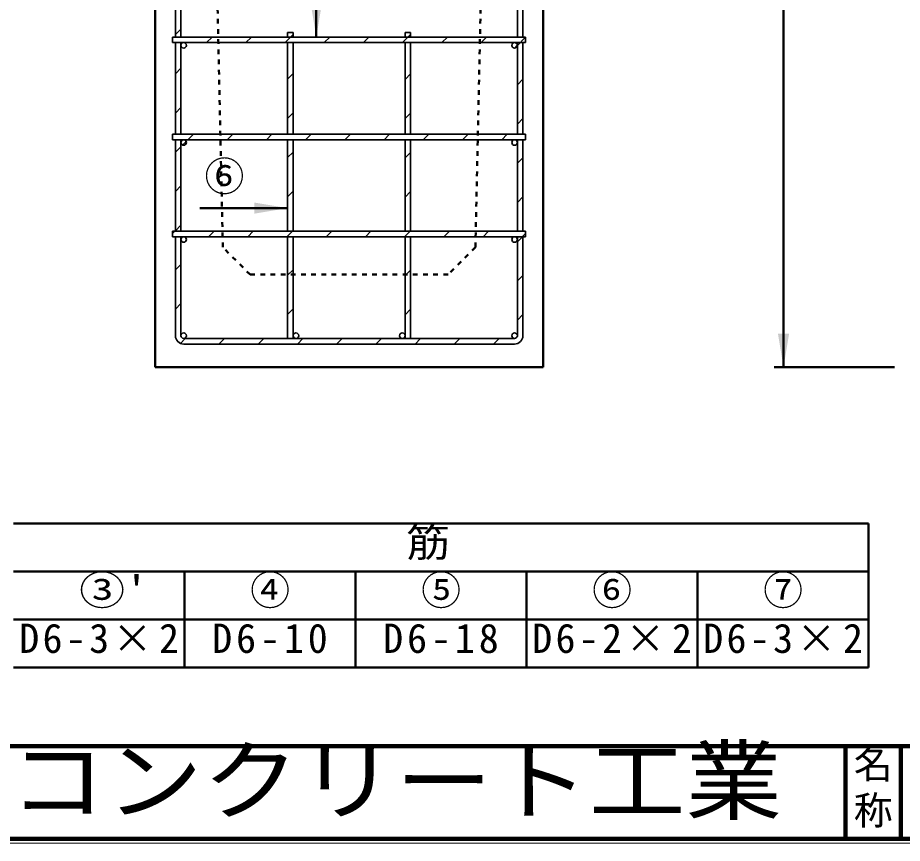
# Model space of a CAD drawing. Units: millimetres, scale not verified. Extents: x 100 to 4105, y 100 to 2870.
# Drawn here: x 1024 to 1981, y 100 to 993 of the extents above; entities that cross this region are included whole.
import ezdxf
from ezdxf.enums import TextEntityAlignment as Align

# ---------------------------------------------------------------- set-up
doc = ezdxf.new("R2010")
doc.units = ezdxf.units.MM
doc.header["$LTSCALE"] = 5
doc.linetypes.add('USER2', pattern=[2.2, 1, -1.2])
doc.layers.add('V-nasSTD', color=7, linetype='Continuous', lineweight=35)
doc.styles.add('ＭＳ ゴシック', font='')
doc.styles.get('ＭＳ ゴシック').set_extended_font_data('MS Gothic')

msp = doc.modelspace()

# ---------------------------------------------------------------- hatches: boundary and pattern name
at = {"layer": 'V-nasSTD'}
for points in [[(1341.469, 1008.045), (1347.469, 972.045), (1353.469, 1008.045)], [(1280.469, 781.045), (1316.469, 787.045), (1280.469, 793.045)], [(1846.969, 651.045), (1852.969, 615.045), (1858.969, 651.045)]]:
    msp.add_hatch(color=256, dxfattribs=at).paths.add_polyline_path(points)

# ---------------------------------------------------------------- linework, layer by layer
at = {"layer": 'V-nasSTD', "lineweight": 50}
for p, q in [((1852.969, 615.045), (1852.969, 1455.045)), ((1172.969, 1443.045), (1172.969, 615.045)), ((1592.969, 1443.045), (1592.969, 615.045)), ((1347.469, 1072.045), (1347.469, 972.045)), ((1221.469, 787.045), (1316.469, 787.045)), ((1172.969, 615.045), (1592.969, 615.045)), ((1972.969, 615.045), (1842.969, 615.045)), ((1205, 446), (1020, 446)), ((1390, 446), (1205, 446)), ((1575, 446), (1390, 446)), ((1760, 446), (1575, 446)), ((1945, 446), (1760, 446)), ((1945, 394), (1945, 446)), ((1020, 394), (1205, 394)), ((1390, 394), (1205, 394)), ((1205, 342), (1205, 394)), ((1390, 342), (1390, 394)), ((1390, 394), (1575, 394)), ((1390, 342), (1390, 394)), ((1390, 394), (1390, 342)), ((1575, 342), (1575, 394)), ((1575, 342), (1575, 394)), ((1575, 394), (1760, 394)), ((1575, 342), (1575, 394)), ((1575, 394), (1575, 342)), ((1760, 342), (1760, 394)), ((1760, 394), (1945, 394)), ((1760, 342), (1760, 394)), ((1760, 394), (1760, 342)), ((1945, 342), (1945, 394)), ((1020, 342), (1205, 342)), ((1205, 342), (1390, 342)), ((1205, 290), (1205, 342)), ((1390, 290), (1390, 342)), ((1390, 342), (1575, 342)), ((1390, 290), (1390, 342)), ((1390, 342), (1390, 290)), ((1575, 290), (1575, 342)), ((1575, 290), (1575, 342)), ((1575, 342), (1760, 342)), ((1575, 290), (1575, 342)), ((1575, 342), (1575, 290)), ((1760, 290), (1760, 342)), ((1760, 342), (1945, 342)), ((1760, 290), (1760, 342)), ((1760, 342), (1760, 290)), ((1945, 290), (1945, 342)), ((1020, 290), (1205, 290)), ((1205, 290), (1390, 290)), ((1390, 290), (1575, 290)), ((1575, 290), (1760, 290)), ((1760, 290), (1945, 290))]:
    msp.add_line(p, q, dxfattribs=at)
at = {"layer": 'V-nasSTD'}
for p, q in [((1194.969, 1433.045), (1194.969, 972.045)), ((1200.969, 972.045), (1200.969, 1433.045)), ((1564.969, 972.045), (1564.969, 1433.045)), ((1570.969, 1433.045), (1570.969, 972.045)), ((1570.969, 972.045), (1570.969, 1308.045)), ((1194.969, 1250.893), (1194.969, 972.045)), ((1200.969, 972.045), (1200.969, 1078.045)), ((1564.969, 1078.045), (1564.969, 972.045)), ((1194.969, 974.679), (1200.969, 980.679)), ((1316.469, 977.045), (1322.469, 977.045)), ((1316.469, 977.045), (1316.469, 972.045)), ((1322.469, 977.045), (1316.469, 977.045)), ((1316.469, 977.045), (1316.469, 972.045)), ((1322.469, 972.045), (1322.469, 977.045)), ((1322.469, 972.045), (1322.469, 977.045)), ((1443.469, 977.045), (1449.469, 977.045)), ((1443.469, 977.045), (1443.469, 972.045)), ((1449.469, 977.045), (1443.469, 977.045)), ((1443.469, 977.045), (1443.469, 972.045)), ((1449.469, 972.045), (1449.469, 977.045)), ((1449.469, 972.045), (1449.469, 977.045)), ((1191.969, 972.045), (1191.969, 966.045)), ((1191.969, 972.045), (1191.969, 966.045)), ((1191.969, 972.045), (1573.969, 972.045)), ((1191.969, 971.679), (1192.335, 972.045)), ((1194.969, 972.045), (1191.969, 972.045)), ((1191.969, 972.045), (1191.969, 966.045)), ((1242.493, 972.045), (1200.969, 972.045)), ((1228.761, 966.045), (1234.761, 972.045)), ((1316.469, 972.045), (1242.493, 972.045)), ((1271.187, 966.045), (1277.187, 972.045)), ((1313.614, 966.045), (1322.469, 974.9)), ((1347.469, 972.045), (1322.469, 972.045)), ((1443.469, 972.045), (1347.469, 972.045)), ((1356.04, 966.045), (1362.04, 972.045)), ((1398.467, 966.045), (1404.467, 972.045)), ((1440.893, 966.045), (1449.469, 974.621)), ((1449.469, 972.045), (1443.469, 972.045)), ((1523.445, 972.045), (1449.469, 972.045)), ((1483.32, 966.045), (1489.32, 972.045)), ((1564.969, 972.045), (1523.445, 972.045)), ((1525.746, 966.045), (1531.746, 972.045)), ((1564.969, 962.842), (1573.969, 971.842)), ((1573.969, 972.045), (1570.969, 972.045)), ((1573.969, 972.045), (1573.969, 966.045)), ((1573.969, 966.045), (1573.969, 972.045)), ((1573.969, 966.045), (1191.969, 966.045)), ((1191.969, 966.045), (1194.969, 966.045)), ((1194.969, 966.045), (1194.969, 867.045)), ((1194.969, 966.045), (1194.969, 867.045)), ((1200.969, 867.045), (1200.969, 966.045)), ((1200.969, 963.045), (1200.969, 966.045)), ((1200.969, 966.045), (1203.969, 966.045)), ((1200.969, 867.045), (1200.969, 963.045)), ((1203.969, 966.045), (1242.612, 966.045)), ((1242.612, 966.045), (1316.469, 966.045)), ((1316.469, 867.045), (1316.469, 966.045)), ((1316.469, 966.045), (1316.469, 867.045)), ((1322.469, 966.045), (1322.469, 867.045)), ((1443.469, 966.045), (1322.469, 966.045)), ((1322.469, 966.045), (1322.469, 867.045)), ((1443.469, 867.045), (1443.469, 966.045)), ((1443.469, 867.045), (1443.469, 966.045)), ((1449.469, 966.045), (1449.469, 867.045)), ((1523.327, 966.045), (1449.469, 966.045)), ((1449.469, 966.045), (1449.469, 867.045)), ((1561.969, 966.045), (1523.327, 966.045)), ((1564.969, 966.045), (1561.969, 966.045)), ((1562.18, 960.052), (1564.962, 962.834)), ((1564.969, 867.045), (1564.969, 966.045)), ((1564.969, 963.045), (1564.969, 966.045)), ((1564.969, 867.045), (1564.969, 963.045)), ((1570.969, 966.045), (1570.969, 867.045)), ((1570.969, 867.045), (1570.969, 966.045)), ((1570.969, 966.045), (1573.969, 966.045)), ((1194.969, 932.253), (1200.969, 938.253)), ((1316.469, 926.474), (1322.469, 932.474)), ((1443.469, 926.195), (1449.469, 932.195)), ((1564.969, 920.415), (1570.969, 926.415)), ((1194.969, 889.827), (1200.969, 895.827)), ((1316.469, 884.047), (1322.469, 890.047)), ((1443.469, 883.768), (1449.469, 889.768)), ((1564.969, 877.989), (1570.969, 883.989)), ((1191.969, 867.045), (1191.969, 861.045)), ((1191.969, 867.045), (1573.969, 867.045)), ((1194.969, 867.045), (1191.969, 867.045)), ((1191.969, 867.045), (1191.969, 861.045)), ((1244.564, 867.045), (1200.969, 867.045)), ((1208.614, 861.045), (1214.614, 867.045)), ((1316.469, 867.045), (1244.564, 867.045)), ((1251.04, 861.045), (1257.04, 867.045)), ((1293.467, 861.045), (1299.467, 867.045)), ((1322.469, 867.045), (1443.469, 867.045)), ((1335.893, 861.045), (1341.893, 867.045)), ((1378.32, 861.045), (1384.32, 867.045)), ((1420.746, 861.045), (1426.746, 867.045)), ((1449.469, 867.045), (1521.375, 867.045)), ((1463.172, 861.045), (1469.172, 867.045)), ((1505.599, 861.045), (1511.599, 867.045)), ((1521.375, 867.045), (1564.969, 867.045)), ((1548.025, 861.045), (1554.025, 867.045)), ((1573.969, 867.045), (1570.969, 867.045)), ((1573.969, 867.045), (1573.969, 861.045)), ((1573.969, 861.045), (1573.969, 867.045)), ((1573.969, 861.045), (1573.969, 867.045)), ((1573.969, 861.045), (1191.969, 861.045)), ((1191.969, 861.045), (1194.969, 861.045)), ((1194.969, 762.045), (1194.969, 861.045)), ((1194.969, 861.045), (1194.969, 762.045)), ((1194.969, 847.4), (1200.969, 853.4)), ((1200.969, 861.045), (1200.969, 762.045)), ((1203.969, 861.045), (1200.969, 861.045)), ((1200.969, 861.045), (1200.969, 858.045)), ((1200.969, 858.045), (1200.969, 762.045)), ((1202.836, 855.267), (1206.747, 859.178)), ((1244.682, 861.045), (1203.969, 861.045)), ((1316.469, 861.045), (1244.682, 861.045)), ((1316.469, 762.045), (1316.469, 861.045)), ((1316.469, 787.045), (1316.469, 861.045)), ((1322.469, 861.045), (1322.469, 762.045)), ((1443.469, 861.045), (1322.469, 861.045)), ((1322.469, 861.045), (1322.469, 762.045)), ((1443.469, 762.045), (1443.469, 861.045)), ((1443.469, 762.045), (1443.469, 861.045)), ((1449.469, 861.045), (1449.469, 762.045)), ((1521.257, 861.045), (1449.469, 861.045)), ((1449.469, 861.045), (1449.469, 762.045)), ((1561.969, 861.045), (1521.257, 861.045)), ((1564.969, 861.045), (1561.969, 861.045)), ((1564.969, 762.045), (1564.969, 861.045)), ((1564.969, 858.045), (1564.969, 861.045)), ((1564.969, 762.045), (1564.969, 858.045)), ((1570.969, 861.045), (1570.969, 762.045)), ((1570.969, 762.045), (1570.969, 861.045)), ((1570.969, 861.045), (1573.969, 861.045)), ((1316.469, 841.621), (1322.469, 847.621)), ((1443.469, 841.342), (1449.469, 847.342)), ((1564.969, 835.563), (1570.969, 841.563)), ((1194.969, 804.974), (1200.969, 810.974)), ((1316.469, 799.195), (1322.469, 805.195)), ((1443.469, 798.915), (1449.469, 804.915)), ((1564.969, 793.136), (1570.969, 799.136)), ((1316.469, 762.045), (1316.469, 787.045)), ((1194.969, 762.547), (1200.969, 768.547)), ((1191.969, 762.045), (1191.969, 756.045)), ((1191.969, 762.045), (1573.969, 762.045)), ((1191.969, 759.547), (1194.467, 762.045)), ((1194.969, 762.045), (1191.969, 762.045)), ((1191.969, 762.045), (1191.969, 756.045)), ((1200.969, 762.045), (1246.634, 762.045)), ((1230.893, 756.045), (1236.893, 762.045)), ((1246.634, 762.045), (1316.469, 762.045)), ((1273.32, 756.045), (1279.32, 762.045)), ((1315.746, 756.045), (1322.469, 762.768)), ((1322.469, 762.045), (1443.469, 762.045)), ((1358.172, 756.045), (1364.172, 762.045)), ((1400.599, 756.045), (1406.599, 762.045)), ((1443.025, 756.045), (1449.469, 762.489)), ((1449.469, 762.045), (1519.305, 762.045)), ((1485.452, 756.045), (1491.452, 762.045)), ((1519.305, 762.045), (1564.969, 762.045)), ((1527.878, 756.045), (1533.878, 762.045)), ((1564.969, 750.71), (1573.969, 759.71)), ((1573.969, 762.045), (1570.969, 762.045)), ((1573.969, 762.045), (1573.969, 756.045)), ((1573.969, 756.045), (1573.969, 762.045)), ((1573.969, 756.045), (1191.969, 756.045)), ((1191.969, 756.045), (1194.969, 756.045)), ((1194.969, 756.045), (1194.969, 649.045)), ((1194.969, 756.045), (1194.969, 649.045)), ((1200.969, 756.045), (1200.969, 649.045)), ((1203.969, 756.045), (1200.969, 756.045)), ((1200.969, 756.045), (1200.969, 753.045)), ((1200.969, 753.045), (1200.969, 649.045)), ((1246.752, 756.045), (1203.969, 756.045)), ((1316.469, 756.045), (1246.752, 756.045)), ((1316.469, 646.045), (1316.469, 756.045)), ((1316.469, 715.045), (1316.469, 756.045)), ((1322.469, 646.045), (1322.469, 756.045)), ((1443.469, 756.045), (1322.469, 756.045)), ((1322.469, 756.045), (1322.469, 715.045)), ((1443.469, 646.045), (1443.469, 756.045)), ((1443.469, 715.045), (1443.469, 756.045)), ((1449.469, 756.045), (1449.469, 646.045)), ((1519.186, 756.045), (1449.469, 756.045)), ((1449.469, 756.045), (1449.469, 715.045)), ((1561.969, 756.045), (1519.186, 756.045)), ((1564.969, 756.045), (1561.969, 756.045)), ((1564.969, 649.045), (1564.969, 756.045)), ((1564.969, 753.045), (1564.969, 756.045)), ((1564.969, 649.045), (1564.969, 753.045)), ((1570.969, 756.045), (1570.969, 649.045)), ((1570.969, 649.045), (1570.969, 756.045)), ((1570.969, 756.045), (1573.969, 756.045)), ((1194.969, 720.121), (1200.969, 726.121)), ((1316.469, 714.342), (1322.469, 720.342)), ((1443.469, 714.063), (1449.469, 720.063)), ((1316.469, 646.045), (1316.469, 715.045)), ((1322.469, 715.045), (1322.469, 649.045)), ((1443.469, 649.045), (1443.469, 715.045)), ((1449.469, 715.045), (1449.469, 646.045)), ((1564.969, 708.283), (1570.969, 714.283)), ((1194.969, 677.695), (1200.969, 683.695)), ((1316.469, 671.915), (1322.469, 677.915)), ((1443.469, 671.636), (1449.469, 677.636)), ((1564.969, 665.857), (1570.969, 671.857)), ((1200.459, 640.758), (1205.746, 646.045)), ((1203.969, 646.045), (1561.969, 646.045)), ((1203.969, 646.045), (1316.469, 646.045)), ((1242.172, 640.045), (1248.172, 646.045)), ((1284.599, 640.045), (1290.599, 646.045)), ((1322.469, 649.045), (1322.469, 646.045)), ((1322.469, 646.045), (1325.469, 646.045)), ((1325.469, 646.045), (1440.469, 646.045)), ((1327.025, 640.045), (1333.025, 646.045)), ((1369.452, 640.045), (1375.452, 646.045)), ((1411.878, 640.045), (1417.878, 646.045)), ((1440.469, 646.045), (1443.469, 646.045)), ((1443.469, 646.045), (1443.469, 649.045)), ((1449.469, 646.045), (1561.969, 646.045)), ((1454.304, 640.045), (1460.304, 646.045)), ((1496.731, 640.045), (1502.731, 646.045)), ((1539.157, 640.045), (1545.157, 646.045)), ((1203.969, 640.045), (1561.969, 640.045)), ((1203.969, 640.045), (1561.969, 640.045))]:
    msp.add_line(p, q, dxfattribs=at)
at = {"layer": 'V-nasSTD', "linetype": 'USER2', "lineweight": 50}
for p, q in [((1246.321, 744.693), (1237.965, 1126.654)), ((1519.618, 744.693), (1527.973, 1126.654)), ((1275.969, 715.045), (1246.321, 744.693)), ((1519.618, 744.693), (1489.969, 715.045)), ((1275.969, 715.045), (1489.969, 715.045))]:
    msp.add_line(p, q, dxfattribs=at)
at = {"layer": 'V-nasSTD', "lineweight": 100}
for p, q in [((105, 205), (4100, 205)), ((1920, 205), (1920, 105)), ((1980, 205), (1980, 105)), ((105, 105), (4100, 105))]:
    msp.add_line(p, q, dxfattribs=at)
at = {"layer": 'V-nasSTD', "lineweight": 13}
msp.add_lwpolyline([(100, 100), (100, 2870), (4105, 2870), (4105, 100)], close=True, dxfattribs=at)
at = {"layer": 'V-nasSTD'}
for centre in [(1203.969, 963.045), (1561.969, 963.045), (1203.969, 858.045), (1561.969, 858.045), (1203.969, 753.045), (1561.969, 753.045), (1203.969, 649.045), (1325.469, 649.045), (1440.469, 649.045), (1561.969, 649.045)]:
    msp.add_circle(centre, 3, dxfattribs=at)
for centre, radius, start, end in [((1203.969, 963.045), 3, 90, 180), ((1203.969, 963.045), 3, 180, 90), ((1561.969, 963.045), 3, 90, 0), ((1561.969, 963.045), 3, 0, 90), ((1203.969, 858.045), 3, 90, 180), ((1203.969, 858.045), 3, 180, 90), ((1561.969, 858.045), 3, 90, 0), ((1561.969, 858.045), 3, 0, 90), ((1203.969, 753.045), 3, 90, 180), ((1203.969, 753.045), 3, 180, 90), ((1561.969, 753.045), 3, 90, 0), ((1561.969, 753.045), 3, 0, 90), ((1203.969, 649.045), 3, 270, 180), ((1325.469, 649.045), 3, 270, 180), ((1440.469, 649.045), 3, 0, 270), ((1561.969, 649.045), 3, 0, 270), ((1203.969, 649.045), 9, 180, 270), ((1203.969, 649.045), 9, 180, 270), ((1203.969, 649.045), 3, 180, 270), ((1203.969, 649.045), 3, 180, 270), ((1203.969, 649.045), 3, 180, 270), ((1203.969, 649.045), 3, 180, 270), ((1203.969, 649.045), 3, 180, 270), ((1203.969, 649.045), 3, 180, 270), ((1203.969, 649.045), 3, 180, 270), ((1203.969, 649.045), 3, 180, 270), ((1203.969, 649.045), 3, 180, 270), ((1203.969, 649.045), 3, 180, 270), ((1203.969, 649.045), 3, 180, 270), ((1325.469, 649.045), 3, 180, 270), ((1440.469, 649.045), 3, 270, 0), ((1561.969, 649.045), 3, 270, 0), ((1561.969, 649.045), 9, 270, 0), ((1561.969, 649.045), 9, 270, 0), ((1561.969, 649.045), 3, 270, 0), ((1561.969, 649.045), 3, 270, 0), ((1561.969, 649.045), 3, 270, 0), ((1561.969, 649.045), 3, 270, 0), ((1561.969, 649.045), 3, 270, 0), ((1561.969, 649.045), 3, 270, 0), ((1561.969, 649.045), 3, 270, 0), ((1561.969, 649.045), 9, 270, 0), ((1561.969, 649.045), 3, 270, 0), ((1561.969, 649.045), 3, 270, 0), ((1561.969, 649.045), 3, 270, 0)]:
    msp.add_arc(centre, radius, start, end, dxfattribs=at)

# ---------------------------------------------------------------- texts
at = {"layer": 'V-nasSTD', "style": 'ＭＳ ゴシック'}
for s, height, p in [('⑥', 31.67, (1226.469, 837.245)), ('④', 31.67, (1275.9, 389.6)), ('⑤', 31.67, (1460.9, 389.6)), ('⑥', 31.67, (1645.9, 389.6)), ('⑦', 31.67, (1830.9, 389.6)), ('名', 30.79, (1928.982, 200.999)), ('称', 30.79, (1928.976, 151.01))]:
    msp.add_text(s, height=height, dxfattribs=at).set_placement(p, align=Align.TOP_LEFT)
for s, height, width, p in [('配\u3000\u3000\u3000\u3000\u3000\u3000\u3000\u3000\u3000\u3000筋', 31.67, 1.1, (922.04, 441.6)), ("③'", 31.67, 1.15, (1090.9, 389.6)), ('株式会社船生コンクリート工業', 69.65, 1.1, (388.279, 202.55))]:
    msp.add_text(s, height=height, dxfattribs=dict(at, width=width)).set_placement(p, align=Align.TOP_LEFT)
at = {"layer": 'V-nasSTD', "char_height": 31.67, "attachment_point": 1, "style": 'ＭＳ ゴシック'}
for s, insert in [('\\T1.17;D6-3×2', (1026.1, 337.6)), ('\\T1.2;D6-10', (1234.86, 337.6)), ('\\T1.2;D6-18', (1419.86, 337.6)), ('\\T1.17;D6-2×2', (1581.1, 337.6)), ('\\T1.17;D6-3×2', (1766.1, 337.6))]:
    msp.add_mtext(s, dxfattribs=dict(at, insert=insert))

doc.saveas('drawing.dxf')
